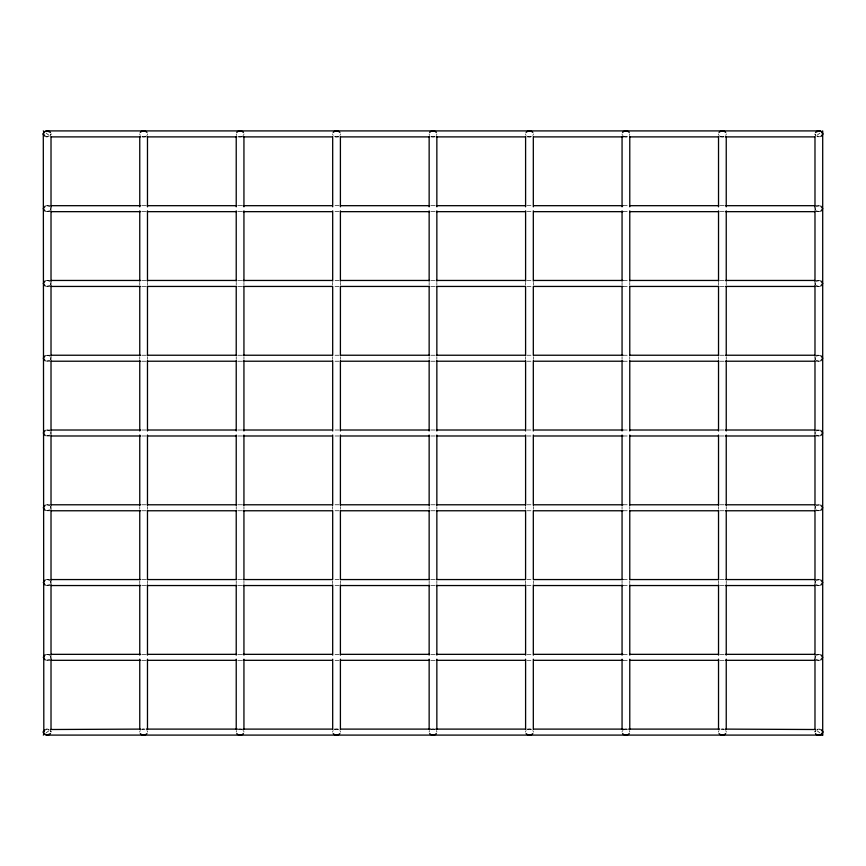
<?xml version="1.0" encoding="UTF-8"?>
<svg xmlns="http://www.w3.org/2000/svg" width="866" height="866" viewBox="0 0 866 866"><rect width="100%" height="100%" fill="white"/><g stroke="black" fill="none" stroke-linecap="round" stroke-linejoin="round"><path stroke-width="0.65" stroke-dasharray="4.33 3.25" d="M50.888 433.779L50.888 432.221M50.888 508.548L50.499 506.285M50.888 583.327L50.499 581.054M50.888 658.106L50.499 655.833M815.112 207.894L815.501 210.167M815.112 282.673L815.501 284.946M815.112 357.452L815.501 359.715M815.112 432.221L815.112 433.779M50.499 210.167L50.888 207.894M50.499 284.946L50.888 282.673M50.499 359.715L50.888 357.452M815.501 506.285L815.112 508.548M815.501 581.054L815.112 583.327M815.501 655.833L815.112 658.106M46.158 732.874L49.091 730.612M816.909 135.388L819.842 133.126M146.343 136.016L145.553 136.492A3.756 2.815 0 0 1 141.688 136.492M49.882 210.784L46.158 211.564M242.805 136.016L242.004 136.492A3.756 2.815 0 0 1 238.15 136.492M49.882 285.564L46.158 286.343M49.882 360.343L46.158 361.111M49.882 435.111L46.158 435.89M49.882 509.89L46.158 510.669M49.882 584.669L46.158 585.438M49.882 659.437L46.158 660.217M816.118 206.563L819.842 205.783M816.118 281.331L819.842 280.562M816.118 356.11L819.842 355.331M816.118 430.889L819.842 430.11M816.118 505.657L819.842 504.889M816.118 580.437L819.842 579.657M623.195 729.984L623.996 729.508A3.756 2.815 0 0 1 627.85 729.508M816.118 655.216L819.842 654.436M46.158 205.783L49.86 205.686M46.158 280.562L49.86 280.454M816.14 211.661L819.842 211.564M46.158 355.331L49.86 355.233M816.14 286.44L819.842 286.343M46.158 430.11L49.86 430.012M816.14 361.219L819.842 361.111M46.158 504.889L49.86 504.781M816.14 435.988L819.842 435.89M46.158 579.657L49.86 579.56M816.14 510.767L819.842 510.669M46.158 654.436L49.86 654.339M816.14 585.546L819.842 585.438M816.14 660.314L819.842 660.217M141.764 136.893L145.813 136.893M237.717 136.893L243.119 136.893M335.023 136.893L339.071 136.893M430.976 136.893L435.024 136.893M526.929 136.893L530.977 136.893M622.881 136.893L628.283 136.893M720.187 136.893L724.236 136.893M141.764 205.686L145.813 205.686M237.717 205.686L243.119 205.686M335.023 205.686L339.071 205.686M430.976 205.686L435.024 205.686M526.929 205.686L530.977 205.686M622.881 205.686L628.283 205.686M720.187 205.686L724.236 205.686M816.14 205.686L818.846 205.686M47.154 211.661L49.86 211.661M141.764 211.661L145.813 211.661M237.717 211.661L243.119 211.661M335.023 211.661L339.071 211.661M430.976 211.661L435.024 211.661M526.929 211.661L530.977 211.661M622.881 211.661L628.283 211.661M720.187 211.661L724.236 211.661M141.764 280.454L145.813 280.454M237.717 280.454L243.119 280.454M335.023 280.454L339.071 280.454M430.976 280.454L435.024 280.454M526.929 280.454L530.977 280.454M622.881 280.454L628.283 280.454M720.187 280.454L724.236 280.454M816.14 280.454L818.846 280.454M47.154 286.44L49.86 286.44M141.764 286.44L145.813 286.44M237.717 286.44L243.119 286.44M335.023 286.44L339.071 286.44M430.976 286.44L435.024 286.44M526.929 286.44L530.977 286.44M622.881 286.44L628.283 286.44M720.187 286.44L724.236 286.44M141.764 355.233L145.813 355.233M237.717 355.233L243.119 355.233M335.023 355.233L339.071 355.233M430.976 355.233L435.024 355.233M526.929 355.233L530.977 355.233M622.881 355.233L628.283 355.233M720.187 355.233L724.236 355.233M816.14 355.233L818.846 355.233M47.154 361.219L49.86 361.219M141.764 361.219L145.813 361.219M237.717 361.219L243.119 361.219M335.023 361.219L339.071 361.219M430.976 361.219L435.024 361.219M526.929 361.219L530.977 361.219M622.881 361.219L628.283 361.219M720.187 361.219L724.236 361.219M141.764 430.012L145.813 430.012M237.717 430.012L243.119 430.012M335.023 430.012L339.071 430.012M430.976 430.012L435.024 430.012M526.929 430.012L530.977 430.012M622.881 430.012L628.283 430.012M720.187 430.012L724.236 430.012M816.14 430.012L818.846 430.012M47.154 435.988L49.86 435.988M141.764 435.988L145.813 435.988M237.717 435.988L243.119 435.988M335.023 435.988L339.071 435.988M430.976 435.988L435.024 435.988M526.929 435.988L530.977 435.988M622.881 435.988L628.283 435.988M720.187 435.988L724.236 435.988M141.764 504.781L145.813 504.781M237.717 504.781L243.119 504.781M335.023 504.781L339.071 504.781M430.976 504.781L435.024 504.781M526.929 504.781L530.977 504.781M622.881 504.781L628.283 504.781M720.187 504.781L724.236 504.781M816.14 504.781L818.846 504.781M47.154 510.767L49.86 510.767M141.764 510.767L145.813 510.767M237.717 510.767L243.119 510.767M335.023 510.767L339.071 510.767M430.976 510.767L435.024 510.767M526.929 510.767L530.977 510.767M622.881 510.767L628.283 510.767M720.187 510.767L724.236 510.767M141.764 579.56L145.813 579.56M237.717 579.56L243.119 579.56M335.023 579.56L339.071 579.56M430.976 579.56L435.024 579.56M526.929 579.56L530.977 579.56M622.881 579.56L628.283 579.56M720.187 579.56L724.236 579.56M816.14 579.56L818.846 579.56M47.154 585.546L49.86 585.546M141.764 585.546L145.813 585.546M237.717 585.546L243.119 585.546M335.023 585.546L339.071 585.546M430.976 585.546L435.024 585.546M526.929 585.546L530.977 585.546M622.881 585.546L628.283 585.546M720.187 585.546L724.236 585.546M141.764 654.339L145.813 654.339M237.717 654.339L243.119 654.339M335.023 654.339L339.071 654.339M430.976 654.339L435.024 654.339M526.929 654.339L530.977 654.339M622.881 654.339L628.283 654.339M720.187 654.339L724.236 654.339M816.14 654.339L818.846 654.339M47.154 660.314L49.86 660.314M141.764 660.314L145.813 660.314M237.717 660.314L243.119 660.314M335.023 660.314L339.071 660.314M430.976 660.314L435.024 660.314M526.929 660.314L530.977 660.314M622.881 660.314L628.283 660.314M720.187 660.314L724.236 660.314M141.764 729.107L144.46 729.107M237.717 729.107L243.119 729.107M333.865 729.107L339.223 729.107M430.315 729.107L435.685 729.107M526.777 729.107L532.135 729.107M622.881 729.107L628.283 729.107M721.54 729.107L724.236 729.107M818.846 211.661L816.118 210.784M47.154 205.686L49.882 206.563M818.846 286.44L816.118 285.564M47.154 280.454L49.882 281.331M818.846 361.219L816.118 360.343M47.154 355.233L49.882 356.11M818.846 435.988L816.118 435.111M47.154 430.012L49.882 430.889M818.846 510.767L816.118 509.89M47.154 504.781L49.882 505.657M818.846 585.546L816.118 584.669M47.154 579.56L49.882 580.437M818.846 660.314L816.118 659.437M47.154 654.339L49.882 655.216M719.657 136.016L720.447 136.492A3.756 2.815 0 0 0 724.312 136.492M623.195 136.016L623.996 136.492A3.756 2.815 0 0 0 627.85 136.492M242.805 729.984L242.004 729.508A3.756 2.815 0 0 0 238.15 729.508M46.158 133.126L49.091 135.388M816.909 730.612L819.842 732.874M814.982 207.201L814.982 209.908M814.982 282.435L814.982 285.141M814.982 356.705L814.982 359.985M814.982 431.647L814.982 434.353M814.982 506.015L814.982 509.295M814.982 580.859L814.982 583.565M814.982 656.092L814.982 658.799M726.238 282.435L726.238 285.141M726.238 356.705L726.238 359.401M726.238 506.599L726.238 509.295M726.238 580.859L726.238 583.565M718.52 282.435L718.52 285.141M718.52 356.705L718.52 359.401M718.52 506.599L718.52 509.295M718.52 580.859L718.52 583.565M629.777 282.435L629.777 285.141M629.777 356.705L629.777 359.401M629.777 506.599L629.777 509.295M629.777 580.859L629.777 583.565M622.059 282.435L622.059 285.141M622.059 356.705L622.059 359.401M622.059 506.599L622.059 509.295M622.059 580.859L622.059 583.565M533.315 282.435L533.315 285.141M533.315 356.705L533.315 359.401M533.315 506.599L533.315 509.295M533.315 580.859L533.315 583.565M525.597 282.435L525.597 285.141M525.597 356.705L525.597 359.401M525.597 506.599L525.597 509.295M525.597 580.859L525.597 583.565M436.854 282.435L436.854 285.141M436.854 356.705L436.854 359.401M436.854 506.599L436.854 509.295M436.854 580.859L436.854 583.565M429.146 282.435L429.146 285.141M429.146 356.705L429.146 359.401M429.146 506.599L429.146 509.295M429.146 580.859L429.146 583.565M340.403 282.435L340.403 285.141M340.403 356.705L340.403 359.401M340.403 506.599L340.403 509.295M340.403 580.859L340.403 583.565M332.685 282.435L332.685 285.141M332.685 356.705L332.685 359.401M332.685 506.599L332.685 509.295M332.685 580.859L332.685 583.565M243.941 282.435L243.941 285.141M243.941 356.705L243.941 359.401M243.941 506.599L243.941 509.295M243.941 580.859L243.941 583.565M236.223 282.435L236.223 285.141M236.223 356.705L236.223 359.401M236.223 506.599L236.223 509.295M236.223 580.859L236.223 583.565M147.48 282.435L147.48 285.141M147.48 356.705L147.48 359.401M147.48 506.599L147.48 509.295M147.48 580.859L147.48 583.565M139.762 282.435L139.762 285.141M139.762 356.705L139.762 359.401M139.762 506.599L139.762 509.295M139.762 580.859L139.762 583.565M51.018 207.201L51.018 209.908M51.018 282.435L51.018 285.141M51.018 356.705L51.018 359.985M51.018 431.647L51.018 434.353M51.018 506.015L51.018 509.295M51.018 580.859L51.018 583.565M51.018 656.092L51.018 658.799M719.04 135.388A4.103 3.074 0 0 1 718.52 133.894M726.238 133.894A4.103 3.074 0 0 1 725.719 135.388M718.52 732.106A4.103 3.074 0 0 1 719.04 730.612M725.719 730.612A4.103 3.074 0 0 1 726.238 732.106M721.378 729.215A3.756 2.815 0 0 1 724.312 729.508M622.578 135.388A4.103 3.074 0 0 1 622.059 133.894M629.777 133.894A4.103 3.074 0 0 1 629.257 135.388M622.059 732.106A4.103 3.074 0 0 1 622.578 730.612M629.257 730.612A4.103 3.074 0 0 1 629.777 732.106M333.194 135.388A4.103 3.074 0 0 1 332.685 133.894M340.403 133.894A4.103 3.074 0 0 1 339.883 135.388M338.465 136.492A3.756 2.815 0 0 1 334.612 136.492M332.685 732.106A4.103 3.074 0 0 1 333.194 730.612M339.883 730.612A4.103 3.074 0 0 1 340.403 732.106M334.612 729.508A3.756 2.815 0 0 1 338.465 729.508M236.743 135.388A4.103 3.074 0 0 1 236.223 133.894M243.941 133.894A4.103 3.074 0 0 1 243.422 135.388M236.223 732.106A4.103 3.074 0 0 1 236.743 730.612M243.422 730.612A4.103 3.074 0 0 1 243.941 732.106M140.281 135.388A4.103 3.074 0 0 1 139.762 133.894M147.48 133.894A4.103 3.074 0 0 1 146.96 135.388M139.762 732.106A4.103 3.074 0 0 1 140.281 730.612M146.96 730.612A4.103 3.074 0 0 1 147.48 732.106M141.688 729.508A3.756 2.815 0 0 1 144.622 729.215M526.117 135.388A4.103 3.074 0 0 1 525.597 133.894M533.315 133.894A4.103 3.074 0 0 1 532.807 135.388M531.388 136.492A3.756 2.815 0 0 1 527.535 136.492M525.597 732.106A4.103 3.074 0 0 1 526.117 730.612M532.807 730.612A4.103 3.074 0 0 1 533.315 732.106M527.535 729.508A3.756 2.815 0 0 1 531.388 729.508M429.655 135.388A4.103 3.074 0 0 1 429.146 133.894M436.854 133.894A4.103 3.074 0 0 1 436.345 135.388M434.927 136.492A3.756 2.815 0 0 1 431.073 136.492M429.146 732.106A4.103 3.074 0 0 1 429.655 730.612M436.345 730.612A4.103 3.074 0 0 1 436.854 732.106M431.073 729.508A3.756 2.815 0 0 1 434.927 729.508M51.018 133.894L50.499 135.388A4.103 3.074 0 0 0 51.018 133.894M815.112 731.326L814.982 732.106A4.103 3.074 0 0 1 815.501 730.612L815.112 731.326M49.091 136.492L46.158 136.785A3.756 2.815 0 0 0 49.091 136.492M817.84 729.215L816.909 729.508A3.756 2.815 0 0 1 819.842 729.215L817.84 729.215M819.842 136.785L816.909 136.492A3.756 2.815 0 0 0 819.842 136.785M47.154 729.107L46.158 729.215A3.756 2.815 0 0 1 49.091 729.508L47.154 729.107M815.501 135.388L814.982 133.894A4.103 3.074 0 0 0 815.501 135.388M50.888 731.326L50.499 730.612A4.103 3.074 0 0 1 51.018 732.106L50.888 731.326"/><path stroke-width="1.3" d="M821.574 131.784L822.7 130.907L822.7 735.093L47.154 735.093L43.82 733.599L43.3 133.894L44.426 131.784L47.154 130.907L818.846 130.907C822.148 130.376 824.335 135.193 820.773 136.492M43.3 732.106L45.227 729.508M815.501 733.599C818.229 737.897 826.229 732.365 820.773 729.508M140.281 132.401L141.688 131.307A3.756 2.815 0 0 1 145.553 131.307L146.96 132.401M236.743 132.401L238.15 131.307A3.756 2.815 0 0 1 242.004 131.307L243.422 132.401M333.194 132.401L334.612 131.307A3.756 2.815 0 0 1 338.465 131.307L339.883 132.401M429.655 132.401L431.073 131.307A3.756 2.815 0 0 1 434.927 131.307L436.345 132.401M526.117 132.401L527.535 131.307A3.756 2.815 0 0 1 531.388 131.307L532.807 132.401M622.578 132.401L623.996 131.307A3.756 2.815 0 0 1 627.85 131.307L629.257 132.401M50.499 733.599L47.154 735.093M719.04 132.401L720.447 131.307A3.756 2.815 0 0 1 724.312 131.307L725.719 132.401M146.96 733.599L145.553 734.693A3.756 2.815 0 0 1 141.688 734.693L140.281 733.599M815.501 132.401L818.846 130.907M243.422 733.599L242.004 734.693A3.756 2.815 0 0 1 238.15 734.693L236.743 733.599M339.883 733.599L338.465 734.693A3.756 2.815 0 0 1 334.612 734.693L333.194 733.599M436.345 733.599L434.927 734.693A3.756 2.815 0 0 1 431.073 734.693L429.655 733.599M532.807 733.599L531.388 734.693A3.756 2.815 0 0 1 527.535 734.693L526.117 733.599M629.257 733.599L627.85 734.693A3.756 2.815 0 0 1 623.996 734.693L622.578 733.599M725.719 733.599L724.312 734.693A3.756 2.815 0 0 1 720.447 734.693L719.04 733.599M43.3 735.093L44.426 734.216M50.499 729.508L140.411 729.107M45.227 206.086L43.3 208.674L45.227 211.261M45.227 280.855L43.3 283.453L45.227 286.04M45.227 355.634L43.3 358.221L45.227 360.819M45.227 430.413L43.3 433L45.227 435.587M45.227 505.181L43.3 507.779L45.227 510.366M45.227 579.96L43.3 582.547L45.227 585.145M45.227 654.739L43.3 657.326L45.227 659.914M820.773 211.261L822.7 208.674L820.773 206.086M820.773 286.04L822.7 283.453L820.773 280.855M820.773 360.819L822.7 358.221L820.773 355.634M820.773 435.587L822.7 433L820.773 430.413M820.773 510.366L822.7 507.779L820.773 505.181M820.773 585.145L822.7 582.547L820.773 579.96M820.773 659.914L822.7 657.326L820.773 654.739M51.213 136.893L140.411 136.893M147.166 136.893L236.364 136.893M243.119 136.893L332.317 136.893M340.425 136.893L429.623 136.893M436.377 136.893L525.575 136.893M533.683 136.893L622.881 136.893M629.636 136.893L718.834 136.893M725.589 136.893L814.787 136.893M51.213 205.686L140.411 205.686M147.166 205.686L236.364 205.686M243.119 205.686L332.317 205.686M340.425 205.686L429.623 205.686M436.377 205.686L525.575 205.686M533.683 205.686L622.881 205.686M629.636 205.686L718.834 205.686M725.589 205.686L814.787 205.686M51.213 211.661L140.411 211.661M147.166 211.661L236.364 211.661M243.119 211.661L332.317 211.661M340.425 211.661L429.623 211.661M436.377 211.661L525.575 211.661M533.683 211.661L622.881 211.661M629.636 211.661L718.834 211.661M725.589 211.661L814.787 211.661M51.213 280.454L140.411 280.454M147.166 280.454L236.364 280.454M243.119 280.454L332.317 280.454M340.425 280.454L429.623 280.454M436.377 280.454L525.575 280.454M533.683 280.454L622.881 280.454M629.636 280.454L718.834 280.454M725.589 280.454L814.787 280.454M51.213 286.44L140.411 286.44M147.166 286.44L236.364 286.44M243.119 286.44L332.317 286.44M429.623 286.44L340.425 286.44L340.403 355.352M436.377 286.44L525.575 286.44L525.597 355.352M533.683 286.44L622.881 286.44M629.636 286.44L718.834 286.44M725.589 286.44L814.787 286.44M51.213 355.233L140.411 355.233M147.166 355.233L236.364 355.233M243.119 355.233L332.317 355.233M340.425 355.233L429.623 355.233M436.377 355.233L525.575 355.233M533.683 355.233L622.881 355.233M629.636 355.233L718.834 355.233M725.589 355.233L814.787 355.233M51.213 361.219L140.411 361.219M147.166 361.219L236.364 361.219M243.119 361.219L332.317 361.219M340.425 361.219L429.623 361.219M436.377 361.219L525.575 361.219M533.683 361.219L622.881 361.219M629.636 361.219L718.834 361.219M725.589 361.219L814.787 361.219M51.213 430.012L140.411 430.012M147.166 430.012L236.364 430.012M243.119 430.012L332.317 430.012M340.425 430.012L429.623 430.012M436.377 430.012L525.575 430.012M533.683 430.012L622.881 430.012M629.636 430.012L718.834 430.012M725.589 430.012L814.787 430.012M51.213 435.988L140.411 435.988M147.166 435.988L236.364 435.988M243.119 435.988L332.317 435.988M340.425 435.988L429.623 435.988M436.377 435.988L525.575 435.988M533.683 435.988L622.881 435.988M629.636 435.988L718.834 435.988M725.589 435.988L814.787 435.988M51.213 504.781L140.411 504.781M147.166 504.781L236.364 504.781M243.119 504.781L332.317 504.781M340.425 504.781L429.623 504.781M436.377 504.781L525.575 504.781M533.683 504.781L622.881 504.781M629.636 504.781L718.834 504.781M725.589 504.781L814.787 504.781M51.213 510.767L140.411 510.767M147.166 510.767L236.364 510.767M243.119 510.767L332.317 510.767M340.425 510.767L429.623 510.767M436.377 510.767L525.575 510.767M533.683 510.767L622.881 510.767M629.636 510.767L718.834 510.767M725.589 510.767L814.787 510.767M51.213 579.56L140.411 579.56M147.166 579.56L236.364 579.56M243.119 579.56L332.317 579.56M429.623 579.56L340.425 579.56L340.403 510.648M436.377 579.56L525.575 579.56L525.597 510.648M533.683 579.56L622.881 579.56M629.636 579.56L718.834 579.56M725.589 579.56L814.787 579.56M51.213 585.546L140.411 585.546M147.166 585.546L236.364 585.546M243.119 585.546L332.317 585.546M340.425 585.546L429.623 585.546M436.377 585.546L525.575 585.546M533.683 585.546L622.881 585.546M629.636 585.546L718.834 585.546M725.589 585.546L814.787 585.546M51.213 654.339L140.411 654.339M147.166 654.339L236.364 654.339M243.119 654.339L332.317 654.339M340.425 654.339L429.623 654.339M436.377 654.339L525.575 654.339M533.683 654.339L622.881 654.339M629.636 654.339L718.834 654.339M725.589 654.339L814.787 654.339M51.213 660.314L140.411 660.314M147.166 660.314L236.364 660.314M243.119 660.314L332.317 660.314M340.425 660.314L429.623 660.314M436.377 660.314L525.575 660.314M533.683 660.314L622.881 660.314M629.636 660.314L718.834 660.314M725.589 660.314L814.787 660.314M146.3 729.107L237.403 729.107M243.119 729.107L332.522 729.107M340.425 729.107L430.315 729.107M435.685 729.107L525.575 729.107M533.478 729.107L622.881 729.107M628.597 729.107L719.7 729.107M725.589 729.107L815.501 729.508M47.154 130.907L50.499 132.401M45.227 136.492L43.3 133.894M43.3 130.907L44.426 131.784M821.574 734.216L822.7 735.093M814.982 136.601L814.982 207.201M814.982 210.871L814.982 281.569M814.982 285.618L814.982 355.926M814.982 360.754L814.982 430.976M814.982 435.024L814.982 505.246M814.982 510.074L814.982 580.382M814.982 584.431L814.982 655.129M814.982 658.799L814.982 729.399M726.238 136.601L726.238 206.812M726.238 210.871L726.238 281.082M726.238 286.484L726.238 355.352M726.238 360.754L726.238 430.976M726.238 435.024L726.238 505.246M726.238 510.648L726.238 579.516M726.238 584.918L726.238 655.129M726.238 659.188L726.238 729.399M718.52 136.601L718.52 206.812M718.52 210.871L718.52 281.082M718.52 286.484L718.52 355.352M718.52 360.754L718.52 430.976M718.52 435.024L718.52 505.246M718.52 510.648L718.52 579.516M718.52 584.918L718.52 655.129M718.52 659.188L718.52 729.399M629.777 136.601L629.777 206.812M629.777 210.871L629.777 281.082M629.777 286.484L629.777 355.352M629.777 360.754L629.777 430.976M629.777 435.024L629.777 505.246M629.777 510.648L629.777 579.516M629.777 584.918L629.777 655.129M629.777 659.188L629.777 729.399M622.059 136.601L622.059 206.812M622.059 210.871L622.059 281.082M622.059 286.484L622.059 355.352M622.059 360.754L622.059 430.976M622.059 435.024L622.059 505.246M622.059 510.648L622.059 579.516M622.059 584.918L622.059 655.129M622.059 659.188L622.059 729.399M533.315 136.601L533.315 206.812M533.315 210.871L533.315 281.082M533.315 286.484L533.315 355.352M533.315 360.754L533.315 430.976M533.315 435.024L533.315 505.246M533.315 510.648L533.315 579.516M533.315 584.918L533.315 655.129M533.315 659.188L533.315 729.399M525.597 136.601L525.597 206.812M525.597 210.871L525.597 281.082M525.597 360.754L525.597 430.976M525.597 435.024L525.597 505.246M525.597 584.918L525.597 655.129M525.597 659.188L525.597 729.399M436.854 136.601L436.854 206.812M436.854 210.871L436.854 281.082M436.854 286.484L436.854 355.352M436.854 360.754L436.854 430.976M436.854 435.024L436.854 505.246M436.854 510.648L436.854 579.516M436.854 584.918L436.854 655.129M436.854 659.188L436.854 729.399M429.146 136.601L429.146 206.812M429.146 210.871L429.146 281.082M429.146 286.484L429.146 355.352M429.146 360.754L429.146 430.976M429.146 435.024L429.146 505.246M429.146 510.648L429.146 579.516M429.146 584.918L429.146 655.129M429.146 659.188L429.146 729.399M340.403 136.601L340.403 206.812M340.403 210.871L340.403 281.082M340.403 360.754L340.403 430.976M340.403 435.024L340.403 505.246M340.403 584.918L340.403 655.129M340.403 659.188L340.403 729.399M332.685 136.601L332.685 206.812M332.685 210.871L332.685 281.082M332.685 286.484L332.685 355.352M332.685 360.754L332.685 430.976M332.685 435.024L332.685 505.246M332.685 510.648L332.685 579.516M332.685 584.918L332.685 655.129M332.685 659.188L332.685 729.399M243.941 136.601L243.941 206.812M243.941 210.871L243.941 281.082M243.941 286.484L243.941 355.352M243.941 360.754L243.941 430.976M243.941 435.024L243.941 505.246M243.941 510.648L243.941 579.516M243.941 584.918L243.941 655.129M243.941 659.188L243.941 729.399M236.223 136.601L236.223 206.812M236.223 210.871L236.223 281.082M236.223 286.484L236.223 355.352M236.223 360.754L236.223 430.976M236.223 435.024L236.223 505.246M236.223 510.648L236.223 579.516M236.223 584.918L236.223 655.129M236.223 659.188L236.223 729.399M147.48 136.601L147.48 206.812M147.48 210.871L147.48 281.082M147.48 286.484L147.48 355.352M147.48 360.754L147.48 430.976M147.48 435.024L147.48 505.246M147.48 510.648L147.48 579.516M147.48 584.918L147.48 655.129M147.48 659.188L147.48 729.399M139.762 136.601L139.762 206.812M139.762 210.871L139.762 281.082M139.762 286.484L139.762 355.352M139.762 360.754L139.762 430.976M139.762 435.024L139.762 505.246M139.762 510.648L139.762 579.516M139.762 584.918L139.762 655.129M139.762 659.188L139.762 729.399M51.018 136.601L51.018 207.201M51.018 210.871L51.018 281.569M51.018 285.618L51.018 355.926M51.018 360.754L51.018 430.976M51.018 435.024L51.018 505.246M51.018 510.074L51.018 580.382M51.018 584.431L51.018 655.129M51.018 658.799L51.018 729.399M43.82 135.388A4.103 3.074 0 0 1 43.82 132.401M45.227 131.307A3.756 2.815 0 0 1 49.091 131.307M43.82 733.599A4.103 3.074 0 0 1 43.82 730.612M49.091 734.693A3.756 2.815 0 0 1 45.227 734.693M816.909 131.307A3.756 2.815 0 0 1 820.773 131.307M822.18 132.401A4.103 3.074 0 0 1 822.18 135.388M820.773 734.693A3.756 2.815 0 0 1 816.909 734.693M822.18 730.612A4.103 3.074 0 0 1 822.18 733.599"/></g></svg>
